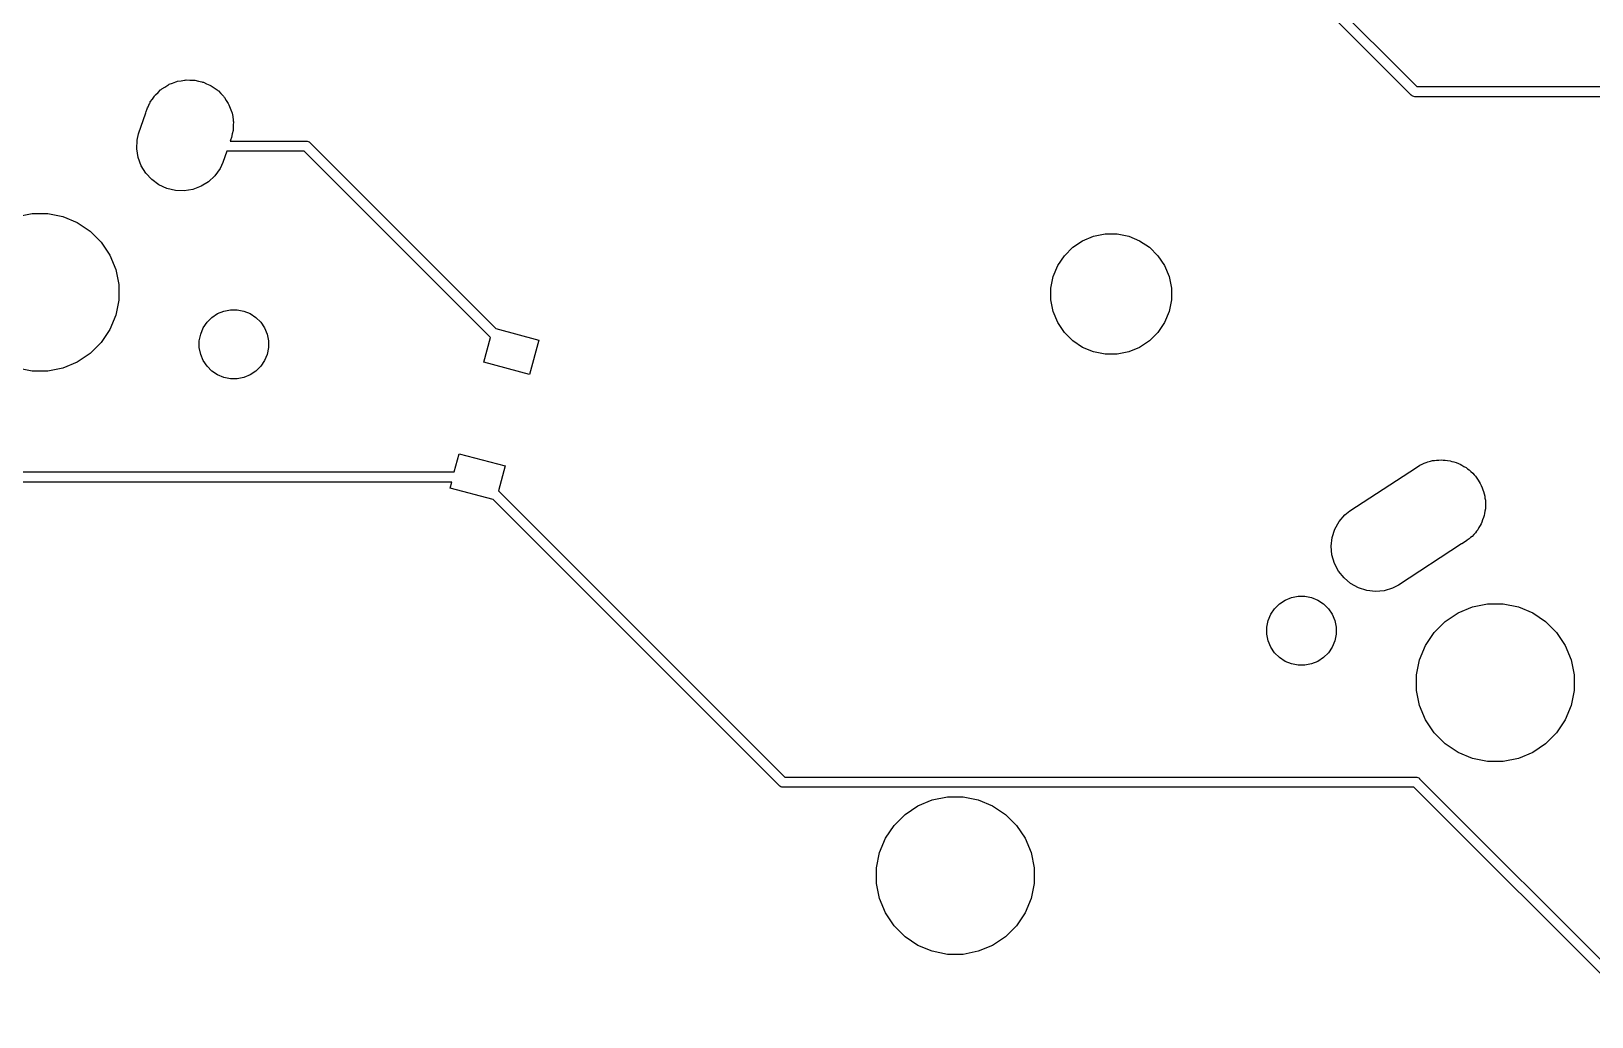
# Model space of a CAD drawing. Extents: x -26.1 to -7.5, y -7.6 to -2.3.
# Drawn here: x -18.288 to -16.733, y -7.265 to -6.282 of the extents above; entities that cross this region are included whole.
import ezdxf

# ---------------------------------------------------------------- set-up
doc = ezdxf.new("R2010")
doc.units = 0
doc.header["$MEASUREMENT"] = 0
doc.layers.add('BLACK', color=7, linetype='CONTINUOUS')

msp = doc.modelspace()

# ---------------------------------------------------------------- linework, layer by layer
at = {"layer": 'BLACK', "linetype": 'CONTINUOUS'}
for p, q in [((-16.9129, -6.34608), (-17.0879, -6.17107)), ((-17.0825, -6.16231), (-16.9071, -6.33772)), ((-18.164, -6.34592), (-18.1614, -6.3435)), ((-18.1614, -6.3435), (-18.1589, -6.34098)), ((-18.1589, -6.34098), (-18.1582, -6.34053)), ((-18.1582, -6.34053), (-18.1576, -6.33998)), ((-18.1576, -6.33998), (-18.1546, -6.33811)), ((-18.1546, -6.33811), (-18.1516, -6.33613)), ((-18.1516, -6.33613), (-18.1509, -6.33582)), ((-18.1509, -6.33582), (-18.1502, -6.3354)), ((-18.1502, -6.3354), (-18.1469, -6.33416)), ((-18.1469, -6.33416), (-18.1436, -6.33279)), ((-18.1436, -6.33279), (-18.1428, -6.33264)), ((-18.1428, -6.33264), (-18.142, -6.33235)), ((-18.142, -6.33235), (-18.1385, -6.33179)), ((-18.1385, -6.33179), (-18.135, -6.33109)), ((-18.135, -6.33109), (-18.1342, -6.33109)), ((-18.1342, -6.33109), (-18.1334, -6.33096)), ((-18.1334, -6.33096), (-18.1298, -6.33109)), ((-18.1298, -6.33109), (-18.1263, -6.33109)), ((-18.1263, -6.33109), (-18.1255, -6.33125)), ((-18.1255, -6.33125), (-18.1247, -6.33128)), ((-18.1247, -6.33128), (-18.1212, -6.3321)), ((-18.1212, -6.3321), (-18.1177, -6.33279)), ((-18.1177, -6.33279), (-18.117, -6.3331)), ((-18.117, -6.3331), (-18.1162, -6.33329)), ((-18.1162, -6.33329), (-18.113, -6.33477)), ((-18.113, -6.33477), (-18.1097, -6.33613)), ((-18.1097, -6.33613), (-18.109, -6.33658)), ((-18.109, -6.33658), (-18.1083, -6.33691)), ((-18.1083, -6.33691), (-18.1054, -6.339)), ((-18.1054, -6.339), (-18.1024, -6.34098)), ((-18.1024, -6.34098), (-18.1018, -6.34155)), ((-18.1018, -6.34155), (-18.1012, -6.34202)), ((-18.1012, -6.34202), (-18.0988, -6.34463)), ((-16.9071, -6.33772), (-16.402, -6.33772)), ((-18.1721, -6.3597), (-18.1718, -6.35894)), ((-18.1718, -6.35894), (-18.1713, -6.35769)), ((-18.1713, -6.35769), (-18.1699, -6.3544)), ((-18.1699, -6.3544), (-18.1694, -6.35373)), ((-18.1694, -6.35373), (-18.1691, -6.353)), ((-18.1691, -6.353), (-18.167, -6.35011)), ((-18.167, -6.35011), (-18.165, -6.34715)), ((-18.165, -6.34715), (-18.1645, -6.34658)), ((-18.1645, -6.34658), (-18.164, -6.34592)), ((-18.0988, -6.34463), (-18.0962, -6.34715)), ((-18.0962, -6.34715), (-18.0958, -6.34782)), ((-18.0958, -6.34782), (-18.0952, -6.34841)), ((-18.0952, -6.34841), (-18.0934, -6.35144)), ((-18.0934, -6.35144), (-18.0914, -6.3544)), ((-18.0914, -6.3544), (-18.0911, -6.35515)), ((-18.0911, -6.35515), (-18.0907, -6.35583)), ((-18.0907, -6.35583), (-18.0894, -6.35917)), ((-16.9127, -6.34627), (-16.9129, -6.34608)), ((-16.9121, -6.34675), (-16.9127, -6.34627)), ((-16.912, -6.3469), (-16.9121, -6.34675)), ((-16.9111, -6.34736), (-16.912, -6.3469)), ((-16.9102, -6.34765), (-16.9111, -6.34736)), ((-16.9092, -6.34774), (-16.9102, -6.34765)), ((-16.9089, -6.34772), (-16.9092, -6.34774)), ((-16.4046, -6.34772), (-16.9089, -6.34772)), ((-18.1807, -6.38471), (-18.1735, -6.36382)), ((-18.1735, -6.36382), (-18.1732, -6.36246)), ((-18.1732, -6.36246), (-18.1721, -6.3597)), ((-18.0894, -6.35917), (-18.0881, -6.36246)), ((-18.0881, -6.36246), (-18.0879, -6.36325)), ((-18.0879, -6.36325), (-18.0876, -6.36401)), ((-18.0876, -6.36401), (-18.087, -6.36752)), ((-18.087, -6.36752), (-18.0864, -6.37102)), ((-18.0864, -6.37102), (-18.0864, -6.37183)), ((-18.0864, -6.37183), (-18.0862, -6.37262)), ((-18.0862, -6.37262), (-18.0864, -6.37618)), ((-18.1822, -6.39107), (-18.1807, -6.38471)), ((-18.0881, -6.3883), (-18.0892, -6.39106)), ((-18.0874, -6.38481), (-18.0881, -6.3883)), ((-18.0865, -6.38134), (-18.0874, -6.38481)), ((-18.0864, -6.37974), (-18.0865, -6.38054)), ((-18.0865, -6.38054), (-18.0865, -6.38134)), ((-18.0864, -6.37618), (-18.0864, -6.37974)), ((-18.1825, -6.39979), (-18.1822, -6.39107)), ((-18.1811, -6.4084), (-18.1825, -6.39979)), ((-18.093, -6.40203), (-18.0969, -6.41347)), ((-18.0157, -6.40203), (-18.093, -6.40203)), ((-18.0892, -6.39106), (-18.0895, -6.39203)), ((-18.0895, -6.39203), (-18.0139, -6.39203)), ((-17.8302, -6.58755), (-18.0157, -6.40203)), ((-18.0139, -6.39203), (-18.0136, -6.39201)), ((-18.0136, -6.39201), (-18.0134, -6.39203)), ((-18.0134, -6.39203), (-18.0127, -6.3921)), ((-18.0127, -6.3921), (-18.0117, -6.39239)), ((-18.0117, -6.39239), (-18.0108, -6.39285)), ((-18.0108, -6.39285), (-18.0101, -6.39348)), ((-18.0101, -6.39348), (-18.0099, -6.39367)), ((-18.0099, -6.39367), (-17.8248, -6.57879)), ((-18.1781, -6.41658), (-18.1811, -6.4084)), ((-18.1735, -6.424), (-18.1781, -6.41658)), ((-18.0996, -6.41941), (-18.1047, -6.42649)), ((-18.0969, -6.41347), (-18.0996, -6.41941)), ((-18.1675, -6.43039), (-18.1735, -6.424)), ((-18.1605, -6.4355), (-18.1675, -6.43039)), ((-18.1525, -6.43913), (-18.1605, -6.4355)), ((-18.1111, -6.43243), (-18.1185, -6.43701)), ((-18.1047, -6.42649), (-18.1111, -6.43243)), ((-18.144, -6.44114), (-18.1525, -6.43913)), ((-18.1353, -6.44145), (-18.144, -6.44114)), ((-18.1267, -6.44006), (-18.1353, -6.44145)), ((-18.1185, -6.43701), (-18.1267, -6.44006)), ((-18.3019, -6.4672), (-18.2867, -6.46419)), ((-18.2867, -6.46419), (-18.2713, -6.46419)), ((-18.2713, -6.46419), (-18.2561, -6.4672)), ((-18.2561, -6.4672), (-18.2418, -6.47312)), ((-18.2418, -6.47312), (-18.229, -6.48171)), ((-18.229, -6.48171), (-18.218, -6.49264)), ((-18.218, -6.49264), (-18.2094, -6.5055)), ((-17.2584, -6.50616), (-17.2501, -6.49781)), ((-17.2501, -6.49781), (-17.2402, -6.49124)), ((-17.2402, -6.49124), (-17.2293, -6.48672)), ((-17.2293, -6.48672), (-17.2177, -6.48441)), ((-17.2177, -6.48441), (-17.2059, -6.48441)), ((-17.2059, -6.48441), (-17.1943, -6.48672)), ((-17.1943, -6.48672), (-17.1834, -6.49124)), ((-17.1834, -6.49124), (-17.1736, -6.49781)), ((-17.1736, -6.49781), (-17.1652, -6.50616)), ((-18.2094, -6.5055), (-18.2035, -6.51979)), ((-17.265, -6.51599), (-17.2584, -6.50616)), ((-17.1652, -6.50616), (-17.1586, -6.51599)), ((-18.2035, -6.51979), (-18.2005, -6.53495)), ((-17.2718, -6.5385), (-17.2695, -6.52691)), ((-17.2695, -6.52691), (-17.265, -6.51599)), ((-17.1586, -6.51599), (-17.1541, -6.52691)), ((-17.1541, -6.52691), (-17.1518, -6.5385)), ((-18.2005, -6.53495), (-18.2005, -6.55042)), ((-17.2718, -6.55032), (-17.2718, -6.5385)), ((-17.1518, -6.5385), (-17.1518, -6.55032)), ((-18.2005, -6.55042), (-18.2035, -6.56558)), ((-18.0959, -6.56132), (-18.0892, -6.56)), ((-18.0892, -6.56), (-18.0824, -6.56)), ((-18.0824, -6.56), (-18.0758, -6.56132)), ((-17.2695, -6.56191), (-17.2718, -6.55032)), ((-17.1518, -6.55032), (-17.1541, -6.56191)), ((-18.2035, -6.56558), (-18.2094, -6.57987)), ((-18.1163, -6.57813), (-18.1126, -6.57249)), ((-18.1126, -6.57249), (-18.1078, -6.56769)), ((-18.1078, -6.56769), (-18.1021, -6.56392)), ((-18.1021, -6.56392), (-18.0959, -6.56132)), ((-18.0758, -6.56132), (-18.0695, -6.56392)), ((-18.0695, -6.56392), (-18.0639, -6.56769)), ((-18.0639, -6.56769), (-18.0591, -6.57249)), ((-18.0591, -6.57249), (-18.0553, -6.57813)), ((-17.265, -6.57283), (-17.2695, -6.56191)), ((-17.2584, -6.58266), (-17.265, -6.57283)), ((-17.1586, -6.57283), (-17.1652, -6.58266)), ((-17.1541, -6.56191), (-17.1586, -6.57283)), ((-18.2094, -6.57987), (-18.218, -6.59273)), ((-18.1203, -6.59106), (-18.1189, -6.5844)), ((-18.1203, -6.59784), (-18.1203, -6.59106)), ((-18.1189, -6.5844), (-18.1163, -6.57813)), ((-18.0553, -6.57813), (-18.0527, -6.5844)), ((-18.0527, -6.5844), (-18.0514, -6.59106)), ((-18.0514, -6.59106), (-18.0514, -6.59784)), ((-17.8368, -6.61226), (-17.8302, -6.58755)), ((-17.8248, -6.57879), (-17.782, -6.59026)), ((-17.782, -6.59026), (-17.7912, -6.62449)), ((-17.2501, -6.59102), (-17.2584, -6.58266)), ((-17.2402, -6.59758), (-17.2501, -6.59102)), ((-17.1736, -6.59102), (-17.1834, -6.59758)), ((-17.1652, -6.58266), (-17.1736, -6.59102)), ((-18.229, -6.60366), (-18.2418, -6.61225)), ((-18.218, -6.59273), (-18.229, -6.60366)), ((-18.1189, -6.6045), (-18.1203, -6.59784)), ((-18.1163, -6.61077), (-18.1189, -6.6045)), ((-18.0527, -6.6045), (-18.0553, -6.61077)), ((-18.0514, -6.59784), (-18.0527, -6.6045)), ((-17.2293, -6.6021), (-17.2402, -6.59758)), ((-17.2177, -6.60441), (-17.2293, -6.6021)), ((-17.2059, -6.60441), (-17.2177, -6.60441)), ((-17.1943, -6.6021), (-17.2059, -6.60441)), ((-17.1834, -6.59758), (-17.1943, -6.6021)), ((-18.2867, -6.62119), (-18.3019, -6.61817)), ((-18.2713, -6.62119), (-18.2867, -6.62119)), ((-18.2561, -6.61817), (-18.2713, -6.62119)), ((-18.2418, -6.61225), (-18.2561, -6.61817)), ((-18.1126, -6.61641), (-18.1163, -6.61077)), ((-18.1078, -6.62121), (-18.1126, -6.61641)), ((-18.1021, -6.62498), (-18.1078, -6.62121)), ((-18.0639, -6.62121), (-18.0695, -6.62498)), ((-18.0591, -6.61641), (-18.0639, -6.62121)), ((-18.0553, -6.61077), (-18.0591, -6.61641)), ((-17.7912, -6.62449), (-17.8368, -6.61226)), ((-18.0959, -6.62757), (-18.1021, -6.62498)), ((-18.0892, -6.6289), (-18.0959, -6.62757)), ((-18.0824, -6.6289), (-18.0892, -6.6289)), ((-18.0758, -6.62757), (-18.0824, -6.6289)), ((-18.0695, -6.62498), (-18.0758, -6.62757)), ((-17.8662, -6.72175), (-17.8613, -6.70353)), ((-17.8613, -6.70353), (-17.8156, -6.71575)), ((-17.8156, -6.71575), (-17.8223, -6.74046)), ((-16.9077, -6.71713), (-16.9043, -6.71485)), ((-16.9043, -6.71485), (-16.902, -6.71391)), ((-16.902, -6.71391), (-16.8999, -6.71279)), ((-16.8999, -6.71279), (-16.898, -6.71225)), ((-16.898, -6.71225), (-16.8962, -6.71151)), ((-16.8962, -6.71151), (-16.8938, -6.71103)), ((-16.8938, -6.71103), (-16.8915, -6.71035)), ((-16.8915, -6.71035), (-16.8896, -6.71018)), ((-16.8896, -6.71018), (-16.8877, -6.70981)), ((-16.8877, -6.70981), (-16.8852, -6.70981)), ((-16.8852, -6.70981), (-16.8828, -6.70959)), ((-16.8828, -6.70959), (-16.8809, -6.70981)), ((-16.8809, -6.70981), (-16.879, -6.70981)), ((-16.879, -6.70981), (-16.8766, -6.71028)), ((-16.8766, -6.71028), (-16.8741, -6.71055)), ((-16.8741, -6.71055), (-16.8723, -6.71113)), ((-16.8723, -6.71113), (-16.8704, -6.71151)), ((-16.8704, -6.71151), (-16.8681, -6.71244)), ((-16.8681, -6.71244), (-16.8658, -6.71317)), ((-16.8658, -6.71317), (-16.8641, -6.71411)), ((-16.8641, -6.71411), (-16.8623, -6.71485)), ((-16.8623, -6.71485), (-16.8603, -6.7162)), ((-16.8603, -6.7162), (-16.8582, -6.71737)), ((-17.8688, -6.73175), (-18.7142, -6.73175)), ((-18.7124, -6.72175), (-17.8662, -6.72175)), ((-17.8704, -6.73775), (-17.8688, -6.73175)), ((-16.974, -6.76035), (-16.9077, -6.71713)), ((-16.8582, -6.71737), (-16.8567, -6.71862)), ((-16.8567, -6.71862), (-16.8551, -6.71969)), ((-16.8551, -6.71969), (-16.8534, -6.72142)), ((-16.8534, -6.72142), (-16.8515, -6.72299)), ((-16.8515, -6.72299), (-16.8503, -6.72449)), ((-16.8503, -6.72449), (-16.8489, -6.72586)), ((-16.8489, -6.72586), (-16.8476, -6.72789)), ((-16.8476, -6.72789), (-16.846, -6.72979)), ((-16.846, -6.72979), (-16.8451, -6.73151)), ((-16.8451, -6.73151), (-16.8441, -6.73312)), ((-17.8276, -6.74922), (-17.8704, -6.73775)), ((-17.8223, -6.74046), (-17.5369, -7.02577)), ((-16.8441, -6.73312), (-16.8431, -6.73537)), ((-16.8431, -6.73537), (-16.842, -6.73753)), ((-16.842, -6.73753), (-16.8415, -6.73939)), ((-16.8415, -6.73939), (-16.8407, -6.74118)), ((-16.8407, -6.74118), (-16.8402, -6.74357)), ((-16.8402, -6.74357), (-16.8396, -6.74591)), ((-16.8396, -6.74591), (-16.8394, -6.74784)), ((-17.5427, -7.03413), (-17.8276, -6.74922)), ((-16.9791, -6.76444), (-16.974, -6.76035)), ((-16.8398, -6.76327), (-16.8403, -6.76512)), ((-16.8395, -6.76085), (-16.8398, -6.76327)), ((-16.839, -6.75846), (-16.8395, -6.76085)), ((-16.8394, -6.74784), (-16.839, -6.74973)), ((-16.839, -6.74973), (-16.839, -6.75217)), ((-16.839, -6.75217), (-16.8388, -6.7546)), ((-16.8388, -6.7546), (-16.839, -6.75652)), ((-16.839, -6.75652), (-16.839, -6.75846)), ((-16.9916, -6.78709), (-16.9889, -6.77877)), ((-16.9889, -6.77877), (-16.9847, -6.77113)), ((-16.9847, -6.77113), (-16.9791, -6.76444)), ((-16.8454, -6.7771), (-16.8466, -6.77924)), ((-16.8441, -6.77508), (-16.8454, -6.7771)), ((-16.8433, -6.77329), (-16.8441, -6.77508)), ((-16.8424, -6.77159), (-16.8433, -6.77329)), ((-16.8417, -6.76927), (-16.8424, -6.77159)), ((-16.8407, -6.76702), (-16.8417, -6.76927)), ((-16.8403, -6.76512), (-16.8407, -6.76702)), ((-16.9925, -6.79576), (-16.9916, -6.78709)), ((-16.8626, -6.79344), (-16.9256, -6.83456)), ((-16.8623, -6.79335), (-16.8626, -6.79344)), ((-16.8589, -6.79107), (-16.8623, -6.79335)), ((-16.8573, -6.79001), (-16.8589, -6.79107)), ((-16.8571, -6.78985), (-16.8573, -6.79001)), ((-16.8551, -6.7885), (-16.8571, -6.78985)), ((-16.8537, -6.78713), (-16.8551, -6.7885)), ((-16.8522, -6.78592), (-16.8537, -6.78713)), ((-16.8506, -6.78405), (-16.8522, -6.78592)), ((-16.8489, -6.78233), (-16.8506, -6.78405)), ((-16.8478, -6.78072), (-16.8489, -6.78233)), ((-16.8466, -6.77924), (-16.8478, -6.78072)), ((-16.9918, -6.80446), (-16.9925, -6.79576)), ((-16.9893, -6.81283), (-16.9918, -6.80446)), ((-16.9853, -6.82057), (-16.9893, -6.81283)), ((-16.9798, -6.82738), (-16.9853, -6.82057)), ((-16.9732, -6.83299), (-16.9798, -6.82738)), ((-16.9655, -6.83719), (-16.9732, -6.83299)), ((-16.9572, -6.83982), (-16.9655, -6.83719)), ((-16.9485, -6.84077), (-16.9572, -6.83982)), ((-16.9398, -6.84002), (-16.9485, -6.84077)), ((-16.9314, -6.83758), (-16.9398, -6.84002)), ((-16.9256, -6.83456), (-16.9314, -6.83758)), ((-17.0489, -6.85796), (-17.0441, -6.85316)), ((-17.0441, -6.85316), (-17.0385, -6.84939)), ((-17.0385, -6.84939), (-17.0322, -6.8468)), ((-17.0322, -6.8468), (-17.0256, -6.84547)), ((-17.0256, -6.84547), (-17.0188, -6.84547)), ((-17.0188, -6.84547), (-17.0121, -6.8468)), ((-17.0121, -6.8468), (-17.0059, -6.84939)), ((-17.0059, -6.84939), (-17.0002, -6.85316)), ((-17.0002, -6.85316), (-16.9954, -6.85796)), ((-16.8662, -6.86212), (-16.8519, -6.8562)), ((-16.8519, -6.8562), (-16.8367, -6.85319)), ((-16.8367, -6.85319), (-16.8213, -6.85319)), ((-16.8213, -6.85319), (-16.8061, -6.8562)), ((-16.8061, -6.8562), (-16.7918, -6.86212)), ((-17.0566, -6.87653), (-17.0553, -6.86987)), ((-17.0553, -6.86987), (-17.0527, -6.8636)), ((-17.0527, -6.8636), (-17.0489, -6.85796)), ((-16.9954, -6.85796), (-16.9917, -6.8636)), ((-16.9917, -6.8636), (-16.9891, -6.86987)), ((-16.9891, -6.86987), (-16.9877, -6.87653)), ((-16.89, -6.88164), (-16.879, -6.87071)), ((-16.879, -6.87071), (-16.8662, -6.86212)), ((-16.7918, -6.86212), (-16.779, -6.87071)), ((-16.779, -6.87071), (-16.768, -6.88164)), ((-17.0566, -6.88331), (-17.0566, -6.87653)), ((-17.0553, -6.88997), (-17.0566, -6.88331)), ((-16.9877, -6.88331), (-16.9891, -6.88997)), ((-16.9877, -6.87653), (-16.9877, -6.88331)), ((-16.8986, -6.8945), (-16.89, -6.88164)), ((-16.768, -6.88164), (-16.7594, -6.8945)), ((-17.0527, -6.89624), (-17.0553, -6.88997)), ((-17.0489, -6.90188), (-17.0527, -6.89624)), ((-17.0441, -6.90668), (-17.0489, -6.90188)), ((-16.9954, -6.90188), (-17.0002, -6.90668)), ((-16.9917, -6.89624), (-16.9954, -6.90188)), ((-16.9891, -6.88997), (-16.9917, -6.89624)), ((-16.9045, -6.90879), (-16.8986, -6.8945)), ((-16.7594, -6.8945), (-16.7535, -6.90879)), ((-17.0385, -6.91045), (-17.0441, -6.90668)), ((-17.0322, -6.91305), (-17.0385, -6.91045)), ((-17.0256, -6.91437), (-17.0322, -6.91305)), ((-17.0188, -6.91437), (-17.0256, -6.91437)), ((-17.0121, -6.91305), (-17.0188, -6.91437)), ((-17.0059, -6.91045), (-17.0121, -6.91305)), ((-17.0002, -6.90668), (-17.0059, -6.91045)), ((-16.9075, -6.92395), (-16.9045, -6.90879)), ((-16.7535, -6.90879), (-16.7505, -6.92395)), ((-16.9075, -6.93942), (-16.9075, -6.92395)), ((-16.7505, -6.92395), (-16.7505, -6.93942)), ((-16.9045, -6.95458), (-16.9075, -6.93942)), ((-16.7505, -6.93942), (-16.7535, -6.95458)), ((-16.8986, -6.96887), (-16.9045, -6.95458)), ((-16.7535, -6.95458), (-16.7594, -6.96887)), ((-16.89, -6.98173), (-16.8986, -6.96887)), ((-16.7594, -6.96887), (-16.768, -6.98173)), ((-16.879, -6.99266), (-16.89, -6.98173)), ((-16.8662, -7.00125), (-16.879, -6.99266)), ((-16.779, -6.99266), (-16.7918, -7.00125)), ((-16.768, -6.98173), (-16.779, -6.99266)), ((-16.8519, -7.00717), (-16.8662, -7.00125)), ((-16.8367, -7.01019), (-16.8519, -7.00717)), ((-16.8213, -7.01019), (-16.8367, -7.01019)), ((-16.8061, -7.00717), (-16.8213, -7.01019)), ((-16.7918, -7.00125), (-16.8061, -7.00717)), ((-17.5369, -7.02577), (-16.9085, -7.02577)), ((-16.9085, -7.02577), (-16.9082, -7.02575)), ((-16.9082, -7.02575), (-16.908, -7.02577)), ((-16.908, -7.02577), (-16.9072, -7.02584)), ((-16.9072, -7.02584), (-16.9063, -7.02613)), ((-16.9063, -7.02613), (-16.9054, -7.02659)), ((-16.9054, -7.02659), (-16.9047, -7.02722)), ((-16.9047, -7.02722), (-16.9045, -7.02741)), ((-16.9045, -7.02741), (-16.6756, -7.25634)), ((-17.5426, -7.03432), (-17.5427, -7.03413)), ((-17.5418, -7.03495), (-17.5426, -7.03432)), ((-17.5409, -7.03541), (-17.5418, -7.03495)), ((-17.54, -7.0357), (-17.5409, -7.03541)), ((-17.539, -7.0358), (-17.54, -7.0357)), ((-17.5388, -7.03577), (-17.539, -7.0358)), ((-16.9103, -7.03577), (-17.5388, -7.03577)), ((-16.6814, -7.2647), (-16.9103, -7.03577)), ((-17.4171, -7.06299), (-17.4043, -7.0544)), ((-17.4043, -7.0544), (-17.39, -7.04848)), ((-17.39, -7.04848), (-17.3748, -7.04547)), ((-17.3748, -7.04547), (-17.3594, -7.04547)), ((-17.3594, -7.04547), (-17.3442, -7.04848)), ((-17.3442, -7.04848), (-17.3299, -7.0544)), ((-17.3299, -7.0544), (-17.3171, -7.06299)), ((-17.4367, -7.08678), (-17.4281, -7.07393)), ((-17.4281, -7.07393), (-17.4171, -7.06299)), ((-17.3171, -7.06299), (-17.3061, -7.07393)), ((-17.3061, -7.07393), (-17.2975, -7.08678)), ((-17.4426, -7.10107), (-17.4367, -7.08678)), ((-17.2975, -7.08678), (-17.2916, -7.10107)), ((-17.4456, -7.11623), (-17.4426, -7.10107)), ((-17.2916, -7.10107), (-17.2886, -7.11623)), ((-17.4456, -7.1317), (-17.4456, -7.11623)), ((-17.2886, -7.11623), (-17.2886, -7.1317)), ((-17.4426, -7.14686), (-17.4456, -7.1317)), ((-17.2886, -7.1317), (-17.2916, -7.14686)), ((-17.4367, -7.16115), (-17.4426, -7.14686)), ((-17.2916, -7.14686), (-17.2975, -7.16115)), ((-17.4281, -7.17401), (-17.4367, -7.16115)), ((-17.2975, -7.16115), (-17.3061, -7.17401)), ((-17.4171, -7.18494), (-17.4281, -7.17401)), ((-17.3061, -7.17401), (-17.3171, -7.18494)), ((-17.4043, -7.19353), (-17.4171, -7.18494)), ((-17.39, -7.19945), (-17.4043, -7.19353)), ((-17.3299, -7.19353), (-17.3442, -7.19945)), ((-17.3171, -7.18494), (-17.3299, -7.19353)), ((-17.3748, -7.20247), (-17.39, -7.19945)), ((-17.3594, -7.20247), (-17.3748, -7.20247)), ((-17.3442, -7.19945), (-17.3594, -7.20247))]:
    msp.add_line(p, q, dxfattribs=at)

doc.saveas('drawing.dxf')
